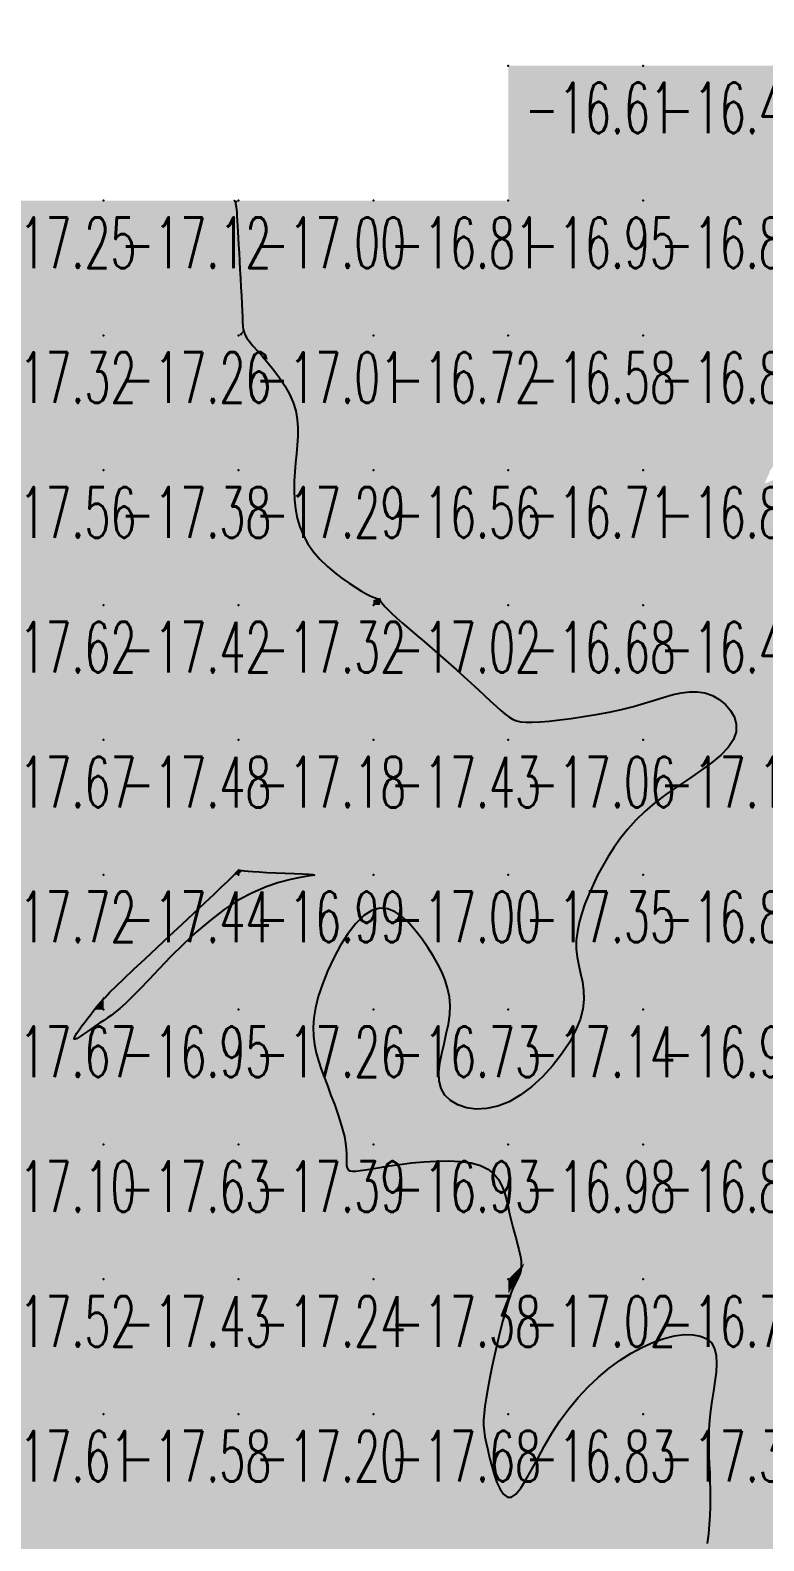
# Model space of a CAD drawing. Header units: millimetres. Extents: x 88261 to 90953, y 390274 to 392322.
# Drawn here: x 89304.8 to 89359.2, y 391977.8 to 392089.9 of the extents above; entities that cross this region are included whole.
import ezdxf
from ezdxf.enums import TextEntityAlignment as Align

# ---------------------------------------------------------------- set-up
doc = ezdxf.new("R2010")
doc.units = ezdxf.units.MM
doc.header["$LTSCALE"] = 25
for name, color, linetype in [('CN_03_00', 7, 'Continuous'), ('COTEAlt', 7, 'Continuous'), ('HYDRO', 7, 'Continuous'), ('TN_COLORIAGE', 7, 'Continuous')]:
    doc.layers.add(name, color=color, linetype=linetype)
doc.styles.add('ROMANC', font='romanc.shx')
doc.styles.add('Simplex 1.0', font='Simplex.shx', dxfattribs={"width": 0.99, "height": 2.5})
doc.styles.get("Standard").update_dxf_attribs({"font": 'times.ttf'})

# ---------------------------------------------------------------- blocks, each defined once
blk = doc.blocks.new('COTE')
at = {"color": 0}
blk.add_point((0, 0), dxfattribs=at)
at = {"layer": 'COTEAlt'}
blk.add_attdef('ALT', text='', height=3.75, dxfattribs=at).set_placement((1.25, -1.25), align=Align.TOP_LEFT)

msp = doc.modelspace()

# ---------------------------------------------------------------- linework, layer by layer
at = {"layer": 'CN_03_00', "elevation": -17, "flags": 128}
msp.add_lwpolyline([(89319.94, 392077.24), (89319.94, 392077.24), (89319.94, 392077.24), (89319.94, 392077.24), (89319.94, 392077.24), (89319.95, 392077.23), (89319.95, 392077.23), (89319.96, 392077.22), (89319.97, 392077.22), (89319.98, 392077.2), (89319.99, 392077.18), (89320.01, 392077.15), (89320.02, 392077.1), (89320.04, 392077.02), (89320.06, 392076.91), (89320.08, 392076.77), (89320.1, 392076.58), (89320.12, 392076.35), (89320.14, 392076.07), (89320.16, 392075.74), (89320.18, 392075.36), (89320.2, 392074.93), (89320.23, 392074.46), (89320.26, 392073.94), (89320.29, 392073.37), (89320.32, 392072.76), (89320.36, 392072.12), (89320.39, 392071.46), (89320.43, 392070.81), (89320.47, 392070.18), (89320.5, 392069.59), (89320.52, 392069.05), (89320.54, 392068.6), (89320.56, 392068.22), (89320.57, 392067.92), (89320.6, 392067.67), (89320.66, 392067.45), (89320.75, 392067.25), (89320.88, 392067.03), (89321.07, 392066.78), (89321.32, 392066.47), (89321.65, 392066.11), (89322.03, 392065.68), (89322.45, 392065.19), (89322.88, 392064.66), (89323.3, 392064.09), (89323.69, 392063.5), (89324.04, 392062.89), (89324.31, 392062.26), (89324.5, 392061.64), (89324.61, 392061.01), (89324.65, 392060.38), (89324.65, 392059.74), (89324.61, 392059.1), (89324.55, 392058.45), (89324.49, 392057.79), (89324.43, 392057.12), (89324.39, 392056.44), (89324.38, 392055.75), (89324.41, 392055.06), (89324.48, 392054.38), (89324.61, 392053.7), (89324.8, 392053.04), (89325.06, 392052.4), (89325.39, 392051.79), (89325.81, 392051.2), (89326.29, 392050.65), (89326.82, 392050.14), (89327.37, 392049.66), (89327.92, 392049.24), (89328.45, 392048.86), (89328.95, 392048.54), (89329.38, 392048.28), (89329.73, 392048.08), (89330.02, 392047.94), (89330.24, 392047.83), (89330.4, 392047.77), (89330.52, 392047.73), (89330.6, 392047.7), (89330.66, 392047.68), (89330.7, 392047.67), (89330.72, 392047.64), (89330.75, 392047.59), (89330.8, 392047.52), (89330.87, 392047.42), (89330.97, 392047.29), (89331.13, 392047.11), (89331.34, 392046.89), (89331.62, 392046.62), (89331.98, 392046.29), (89332.42, 392045.91), (89332.91, 392045.48), (89333.44, 392045.02), (89334.01, 392044.53), (89334.61, 392044.03), (89335.21, 392043.51), (89335.81, 392042.98), (89336.39, 392042.46), (89336.96, 392041.94), (89337.5, 392041.45), (89338.02, 392040.97), (89338.5, 392040.53), (89338.95, 392040.12), (89339.35, 392039.75), (89339.71, 392039.43), (89340.02, 392039.16), (89340.3, 392038.95), (89340.57, 392038.79), (89340.86, 392038.67), (89341.19, 392038.59), (89341.57, 392038.55), (89342.04, 392038.55), (89342.61, 392038.58), (89343.29, 392038.64), (89344.07, 392038.73), (89344.93, 392038.84), (89345.84, 392038.97), (89346.78, 392039.13), (89347.73, 392039.31), (89348.65, 392039.51), (89349.53, 392039.73), (89350.35, 392039.96), (89351.11, 392040.2), (89351.82, 392040.41), (89352.48, 392040.6), (89353.11, 392040.74), (89353.7, 392040.82), (89354.28, 392040.82), (89354.84, 392040.73), (89355.39, 392040.53), (89355.9, 392040.24), (89356.37, 392039.87), (89356.74, 392039.43), (89357.02, 392038.93), (89357.16, 392038.4), (89357.15, 392037.84), (89356.96, 392037.27), (89356.57, 392036.69), (89356.01, 392036.12), (89355.32, 392035.55), (89354.53, 392034.97), (89353.69, 392034.39), (89352.81, 392033.79), (89351.95, 392033.19), (89351.13, 392032.57), (89350.39, 392031.94), (89349.72, 392031.29), (89349.12, 392030.63), (89348.59, 392029.96), (89348.1, 392029.28), (89347.66, 392028.59), (89347.26, 392027.9), (89346.88, 392027.2), (89346.54, 392026.49), (89346.22, 392025.79), (89345.94, 392025.08), (89345.7, 392024.39), (89345.51, 392023.7), (89345.38, 392023.03), (89345.3, 392022.37), (89345.3, 392021.74), (89345.37, 392021.12), (89345.49, 392020.52), (89345.62, 392019.92), (89345.75, 392019.3), (89345.84, 392018.67), (89345.86, 392018), (89345.79, 392017.28), (89345.59, 392016.51), (89345.25, 392015.68), (89344.79, 392014.81), (89344.2, 392013.93), (89343.53, 392013.07), (89342.79, 392012.26), (89341.99, 392011.52), (89341.15, 392010.9), (89340.31, 392010.41), (89339.47, 392010.08), (89338.65, 392009.9), (89337.87, 392009.86), (89337.16, 392009.96), (89336.52, 392010.17), (89335.98, 392010.49), (89335.56, 392010.9), (89335.27, 392011.4), (89335.13, 392011.97), (89335.11, 392012.6), (89335.18, 392013.28), (89335.32, 392013.99), (89335.49, 392014.71), (89335.66, 392015.45), (89335.82, 392016.17), (89335.92, 392016.87), (89335.94, 392017.55), (89335.89, 392018.19), (89335.76, 392018.82), (89335.58, 392019.43), (89335.33, 392020.03), (89335.03, 392020.62), (89334.68, 392021.23), (89334.29, 392021.84), (89333.86, 392022.47), (89333.4, 392023.07), (89332.91, 392023.64), (89332.4, 392024.12), (89331.86, 392024.49), (89331.3, 392024.71), (89330.73, 392024.76), (89330.14, 392024.6), (89329.54, 392024.21), (89328.95, 392023.62), (89328.37, 392022.87), (89327.82, 392022.01), (89327.31, 392021.07), (89326.86, 392020.09), (89326.47, 392019.13), (89326.17, 392018.21), (89325.96, 392017.37), (89325.84, 392016.62), (89325.79, 392015.92), (89325.81, 392015.27), (89325.89, 392014.65), (89326.02, 392014.04), (89326.19, 392013.44), (89326.39, 392012.83), (89326.62, 392012.19), (89326.87, 392011.54), (89327.11, 392010.88), (89327.36, 392010.22), (89327.59, 392009.57), (89327.8, 392008.95), (89327.97, 392008.36), (89328.1, 392007.82), (89328.19, 392007.33), (89328.23, 392006.9), (89328.25, 392006.51), (89328.25, 392006.18), (89328.26, 392005.9), (89328.27, 392005.68), (89328.31, 392005.5), (89328.39, 392005.37), (89328.51, 392005.29), (89328.7, 392005.26), (89328.95, 392005.26), (89329.27, 392005.3), (89329.67, 392005.36), (89330.15, 392005.44), (89330.73, 392005.54), (89331.42, 392005.65), (89332.21, 392005.76), (89333.07, 392005.87), (89333.99, 392005.96), (89334.92, 392006.01), (89335.84, 392006.02), (89336.71, 392005.98), (89337.5, 392005.87), (89338.19, 392005.68), (89338.75, 392005.4), (89339.19, 392005.05), (89339.53, 392004.63), (89339.78, 392004.17), (89339.98, 392003.67), (89340.12, 392003.14), (89340.24, 392002.62), (89340.35, 392002.09), (89340.47, 392001.59), (89340.59, 392001.11), (89340.71, 392000.66), (89340.83, 392000.23), (89340.94, 391999.83), (89341.04, 391999.46), (89341.12, 391999.12), (89341.18, 391998.81), (89341.21, 391998.54), (89341.22, 391998.3), (89341.21, 391998.08), (89341.18, 391997.89), (89341.14, 391997.72), (89341.08, 391997.56), (89341.02, 391997.41), (89340.95, 391997.26), (89340.87, 391997.12), (89340.78, 391996.96), (89340.69, 391996.78), (89340.59, 391996.55), (89340.47, 391996.26), (89340.35, 391995.89), (89340.2, 391995.43), (89340.04, 391994.87), (89339.86, 391994.19), (89339.66, 391993.41), (89339.46, 391992.57), (89339.27, 391991.7), (89339.07, 391990.81), (89338.9, 391989.96), (89338.74, 391989.15), (89338.61, 391988.43), (89338.52, 391987.82), (89338.46, 391987.28), (89338.43, 391986.82), (89338.43, 391986.39), (89338.47, 391985.98), (89338.53, 391985.56), (89338.62, 391985.1), (89338.73, 391984.59), (89338.87, 391984.01), (89339.03, 391983.38), (89339.21, 391982.76), (89339.42, 391982.18), (89339.66, 391981.68), (89339.91, 391981.3), (89340.19, 391981.09), (89340.5, 391981.09), (89340.82, 391981.31), (89341.18, 391981.75), (89341.56, 391982.36), (89341.98, 391983.11), (89342.44, 391983.96), (89342.94, 391984.88), (89343.49, 391985.82), (89344.09, 391986.75), (89344.74, 391987.64), (89345.44, 391988.48), (89346.18, 391989.27), (89346.95, 391989.99), (89347.74, 391990.65), (89348.55, 391991.25), (89349.38, 391991.77), (89350.2, 391992.21), (89351.02, 391992.57), (89351.82, 391992.85), (89352.59, 391993.04), (89353.3, 391993.14), (89353.95, 391993.13), (89354.51, 391993.03), (89354.97, 391992.83), (89355.33, 391992.52), (89355.55, 391992.1), (89355.67, 391991.59), (89355.7, 391991), (89355.66, 391990.35), (89355.58, 391989.66), (89355.47, 391988.94), (89355.35, 391988.21), (89355.25, 391987.49), (89355.17, 391986.79), (89355.13, 391986.11), (89355.12, 391985.44), (89355.12, 391984.79), (89355.13, 391984.15), (89355.16, 391983.52), (89355.19, 391982.89), (89355.21, 391982.27), (89355.23, 391981.64), (89355.23, 391981.01), (89355.23, 391980.37), (89355.21, 391979.72), (89355.16, 391979.05), (89355.1, 391978.36), (89355.01, 391977.64)], dxfattribs=at)
msp.add_lwpolyline([(89312.35, 392018.16), (89311.87, 392017.69), (89311.46, 392017.33), (89311.11, 392017.04), (89310.81, 392016.81), (89310.53, 392016.62), (89310.26, 392016.44), (89309.98, 392016.26), (89309.68, 392016.05), (89309.37, 392015.83), (89309.06, 392015.61), (89308.77, 392015.41), (89308.51, 392015.24), (89308.29, 392015.11), (89308.14, 392015.04), (89308.06, 392015.04), (89308.06, 392015.12), (89308.13, 392015.28), (89308.26, 392015.49), (89308.44, 392015.75), (89308.64, 392016.03), (89308.86, 392016.32), (89309.09, 392016.61), (89309.29, 392016.88), (89309.48, 392017.12), (89309.66, 392017.35), (89309.85, 392017.59), (89310.08, 392017.85), (89310.36, 392018.15), (89310.72, 392018.53), (89311.19, 392018.99), (89311.77, 392019.55), (89312.49, 392020.24), (89313.32, 392021.01), (89314.21, 392021.85), (89315.14, 392022.71), (89316.07, 392023.58), (89316.95, 392024.4), (89317.76, 392025.16), (89318.45, 392025.81), (89319, 392026.34), (89319.43, 392026.75), (89319.73, 392027.05), (89319.95, 392027.27), (89320.09, 392027.42), (89320.17, 392027.51), (89320.22, 392027.55), (89320.25, 392027.58), (89320.28, 392027.58), (89320.32, 392027.58), (89320.39, 392027.57), (89320.52, 392027.55), (89320.7, 392027.53), (89320.96, 392027.5), (89321.32, 392027.48), (89321.78, 392027.45), (89322.36, 392027.42), (89323.02, 392027.39), (89323.7, 392027.37), (89324.37, 392027.34), (89324.97, 392027.31), (89325.45, 392027.28), (89325.77, 392027.25), (89325.88, 392027.22), (89325.75, 392027.18), (89325.38, 392027.13), (89324.82, 392027.03), (89324.1, 392026.88), (89323.25, 392026.66), (89322.3, 392026.34), (89321.28, 392025.91), (89320.23, 392025.36), (89319.18, 392024.67), (89318.14, 392023.86), (89317.12, 392022.99), (89316.15, 392022.07), (89315.22, 392021.15), (89314.37, 392020.27), (89313.6, 392019.45), (89312.92, 392018.74), (89312.35, 392018.16)], close=True, dxfattribs=at)
at = {"layer": 'TN_COLORIAGE', "color": 183}
for points in [[(89340.25, 392087.24, -16.43), (89340.25, 392077.24, -16.43), (89350.25, 392087.24, -16.43)], [(89350.25, 392077.24, -16.95), (89350.25, 392087.24, -16.95), (89340.25, 392077.24, -16.95)], [(89350.25, 392087.24, -16.28), (89350.25, 392077.24, -16.28), (89360.25, 392087.24, -16.28)], [(89360.25, 392077.24, -16.82), (89360.25, 392087.24, -16.82), (89350.25, 392077.24, -16.82)], [(89319.94, 392077.24, -17), (89320.1, 392077.09, -17), (89320.25, 392077.24, -17)], [(89320.25, 392073.88, -17), (89320.1, 392077.09, -17), (89320.25, 392077.24, -17)], [(89320.25, 392073.88, -16.81), (89320.62, 392067.61, -16.81), (89320.25, 392077.24, -16.81), (89330.25, 392077.24, -16.81)], [(89320.62, 392067.61, -16.72), (89320.51, 392067.24, -16.72), (89330.25, 392077.24, -16.72), (89330.25, 392067.24, -16.72)], [(89340.25, 392067.24, -16.72), (89340.25, 392077.24, -16.72), (89330.25, 392067.24, -16.72)], [(89330.25, 392077.24, -16.95), (89330.25, 392067.24, -16.95), (89340.25, 392077.24, -16.95)], [(89340.25, 392077.24, -16.82), (89340.25, 392067.24, -16.82), (89350.25, 392077.24, -16.82)], [(89340.25, 392067.24, -16.82), (89350.25, 392067.24, -16.82), (89350.25, 392077.24, -16.82)], [(89350.25, 392077.24, -16.69), (89350.25, 392067.24, -16.69), (89360.25, 392077.24, -16.69)], [(89350.25, 392067.24, -16.69), (89360.25, 392067.24, -16.69), (89360.25, 392077.24, -16.69)], [(89320.51, 392067.24, -16.72), (89325.29, 392062.28, -16.72), (89330.25, 392067.24, -16.72)], [(89325.29, 392062.28, -16.56), (89324.2, 392057.24, -16.56), (89330.25, 392067.24, -16.56), (89330.25, 392057.24, -16.56)], [(89330.25, 392067.24, -16.58), (89330.25, 392057.24, -16.58), (89340.25, 392067.24, -16.58)], [(89330.25, 392057.24, -16.58), (89340.25, 392057.24, -16.58), (89340.25, 392067.24, -16.58)], [(89340.25, 392067.24, -16.86), (89340.25, 392057.24, -16.86), (89350.25, 392067.24, -16.86)], [(89340.25, 392057.24, -16.86), (89350.25, 392057.24, -16.86), (89350.25, 392067.24, -16.86)], [(89350.25, 392067.24, -16.58), (89350.25, 392057.24, -16.58), (89360.25, 392067.24, -16.58)], [(89350.25, 392057.24, -16), (89359.69, 392057.24, -16), (89360.25, 392067.24, -16), (89360.25, 392058.05, -16)], [(89324.2, 392057.24, -16.56), (89324.48, 392051.47, -16.56), (89330.25, 392057.24, -16.56)], [(89330.25, 392047.61, -16.56), (89324.48, 392051.47, -16.56), (89330.25, 392057.24, -16.56)], [(89330.8, 392047.79, -16.56), (89330.25, 392047.61, -16.56), (89340.25, 392057.24, -16.56), (89330.25, 392057.24, -16.56)], [(89330.8, 392047.79, -16.68), (89330.74, 392047.24, -16.68), (89340.25, 392057.24, -16.68), (89340.25, 392047.24, -16.68)], [(89340.25, 392047.24, -16.87), (89350.25, 392047.24, -16.87), (89350.25, 392057.24, -16.87)], [(89340.25, 392057.24, -16.87), (89340.25, 392047.24, -16.87), (89350.25, 392057.24, -16.87)], [(89350.25, 392057.24, -16), (89359.69, 392057.24, -16), (89350.25, 392047.24, -16), (89359.26, 392056.25, -16)], [(89360.25, 392047.24, -16), (89360.25, 392056.65, -16), (89350.25, 392047.24, -16), (89359.26, 392056.25, -16)], [(89330.74, 392047.24, -16.68), (89335.96, 392042.95, -16.68), (89340.25, 392047.24, -16.68)], [(89340.25, 392038.84, -16.68), (89335.96, 392042.95, -16.68), (89340.25, 392047.24, -16.68)], [(89340.25, 392038.84, -16.47), (89341.28, 392038.28, -16.47), (89340.25, 392047.24, -16.47), (89350.25, 392047.24, -16.47)], [(89341.28, 392038.28, -16.47), (89350.25, 392039.55, -16.47), (89350.25, 392047.24, -16.47)], [(89354.91, 392041.9, -16.47), (89350.25, 392039.55, -16.47), (89360.25, 392047.24, -16.47), (89350.25, 392047.24, -16.47)], [(89359.15, 392037.24, -16.82), (89354.91, 392041.9, -16.82), (89360.25, 392037.24, -16.82), (89360.25, 392047.24, -16.82)], [(89359.15, 392037.24, -16.8), (89350.25, 392032.74, -16.8), (89360.25, 392037.24, -16.8), (89350.25, 392027.24, -16.8)], [(89350.25, 392027.24, -16.98), (89360.25, 392027.24, -16.98), (89360.25, 392037.24, -16.98)], [(89350.25, 392032.74, -16.8), (89346.64, 392027.24, -16.8), (89350.25, 392027.24, -16.8)], [(89320.25, 392027.69, -16.99), (89320.05, 392027.24, -16.99), (89320.25, 392027.24, -16.99)], [(89320.25, 392027.69, -16.99), (89320.45, 392027.44, -16.99), (89320.25, 392027.24, -16.99)], [(89328.65, 392027.24, -16.99), (89320.45, 392027.44, -16.99), (89320.25, 392027.24, -16.99)], [(89320.05, 392027.24, -16.95), (89310.25, 392018.21, -16.95), (89320.25, 392027.24, -16.95), (89310.25, 392017.24, -16.95)], [(89320.25, 392026.92, -16.95), (89311.76, 392017.24, -16.95), (89320.25, 392027.24, -16.95), (89310.25, 392017.24, -16.95)], [(89328.65, 392027.24, -16.99), (89320.25, 392026.92, -16.99), (89320.25, 392027.24, -16.99)], [(89330.25, 392027.18, -16.73), (89325.16, 392017.24, -16.73), (89330.25, 392017.24, -16.73)], [(89330.25, 392027.18, -16.73), (89334.67, 392021.66, -16.73), (89330.25, 392017.24, -16.73)], [(89347.2, 392017.24, -16.8), (89344.49, 392021.48, -16.8), (89350.25, 392017.24, -16.8), (89350.25, 392027.24, -16.8)], [(89344.49, 392021.48, -16.8), (89346.64, 392027.24, -16.8), (89350.25, 392027.24, -16.8)], [(89350.25, 392017.24, -16.76), (89360.25, 392017.24, -16.76), (89360.25, 392027.24, -16.76)], [(89350.25, 392027.24, -16.76), (89350.25, 392017.24, -16.76), (89360.25, 392027.24, -16.76)], [(89336.8, 392017.24, -16.73), (89334.67, 392021.66, -16.73), (89330.25, 392017.24, -16.73)], [(89307.12, 392014.11, -16.95), (89310.25, 392016.55, -16.95), (89310.25, 392017.24, -16.95)], [(89307.12, 392014.11, -16.95), (89309.6, 392017.24, -16.95), (89310.25, 392017.24, -16.95)], [(89310.25, 392018.21, -16.95), (89309.6, 392017.24, -16.95), (89310.25, 392017.24, -16.95)], [(89311.76, 392017.24, -16.95), (89310.25, 392016.55, -16.95), (89310.25, 392017.24, -16.95)], [(89325.16, 392017.24, -16.73), (89326.13, 392013.12, -16.73), (89330.25, 392017.24, -16.73)], [(89328.66, 392007.24, -16.73), (89326.13, 392013.12, -16.73), (89330.25, 392007.24, -16.73), (89330.25, 392017.24, -16.73)], [(89333.64, 392010.63, -16.73), (89336.8, 392017.24, -16.73), (89330.25, 392007.24, -16.73), (89330.25, 392017.24, -16.73)], [(89340.25, 392008.64, -16.94), (89347.2, 392017.24, -16.94), (89340.25, 392007.24, -16.94), (89350.25, 392017.24, -16.94)], [(89340.25, 392007.24, -16.94), (89350.25, 392007.24, -16.94), (89350.25, 392017.24, -16.94)], [(89350.25, 392007.24, -16.9), (89360.25, 392007.24, -16.9), (89360.25, 392017.24, -16.9)], [(89350.25, 392017.24, -16.9), (89350.25, 392007.24, -16.9), (89360.25, 392017.24, -16.9)], [(89340.25, 392008.64, -16.93), (89333.64, 392010.63, -16.93), (89340.25, 392007.24, -16.93), (89330.25, 392007.24, -16.93)], [(89327.86, 392004.85, -16.93), (89328.66, 392007.24, -16.93), (89330.25, 392007.24, -16.93)], [(89327.86, 392004.85, -16.93), (89330.25, 392005.6, -16.93), (89330.25, 392007.24, -16.93)], [(89339.66, 392006.65, -16.93), (89330.25, 392005.6, -16.93), (89340.25, 392007.24, -16.93), (89330.25, 392007.24, -16.93)], [(89340.25, 392001.87, -16.98), (89339.66, 392006.65, -16.98), (89340.25, 392007.24, -16.98)], [(89340.25, 392001.87, -16.85), (89341.45, 391998.44, -16.85), (89340.25, 392007.24, -16.85), (89350.25, 392007.24, -16.85)], [(89341.45, 391998.44, -16.75), (89340.99, 391997.24, -16.75), (89350.25, 392007.24, -16.75), (89350.25, 391997.24, -16.75)], [(89350.25, 391997.24, -16.88), (89360.25, 391997.24, -16.88), (89360.25, 392007.24, -16.88)], [(89350.25, 392007.24, -16.88), (89350.25, 391997.24, -16.88), (89360.25, 392007.24, -16.88)], [(89340.25, 391996.18, -16.75), (89340.99, 391997.24, -16.75), (89340.25, 391987.24, -16.75), (89350.25, 391997.24, -16.75)], [(89343.51, 391987.24, -16.75), (89350.25, 391993.08, -16.75), (89340.25, 391987.24, -16.75), (89350.25, 391997.24, -16.75)], [(89356.71, 391993.7, -16.75), (89350.25, 391993.08, -16.75), (89360.25, 391997.24, -16.75), (89350.25, 391997.24, -16.75)], [(89356.71, 391993.7, -16.59), (89354.87, 391987.24, -16.59), (89360.25, 391997.24, -16.59), (89360.25, 391987.24, -16.59)], [(89340.25, 391996.18, -16.83), (89338.24, 391987.24, -16.83), (89340.25, 391987.24, -16.83)], [(89338.24, 391987.24, -16.83), (89338.47, 391985.46, -16.83), (89340.25, 391987.24, -16.83)], [(89340.25, 391978.45, -16.83), (89338.47, 391985.46, -16.83), (89340.25, 391987.24, -16.83)], [(89340.25, 391978.45, -16.83), (89343.51, 391987.24, -16.83), (89340.25, 391987.24, -16.83)], [(89354.87, 391987.24, -16.59), (89355.29, 391982.28, -16.59), (89360.25, 391987.24, -16.59)], [(89355.29, 391982.28, -16.58), (89355.22, 391977.24, -16.58), (89360.25, 391987.24, -16.58), (89360.25, 391977.24, -16.58)]]:
    msp.add_solid(points, dxfattribs=at)
at = {"layer": 'TN_COLORIAGE', "color": 193}
for points in [[(89300.25, 392077.24, -17.12), (89300.25, 392067.24, -17.12), (89310.25, 392077.24, -17.12)], [(89310.25, 392067.24, -17.32), (89310.25, 392077.24, -17.32), (89300.25, 392067.24, -17.32)], [(89310.25, 392067.24, -17), (89320.1, 392077.09, -17), (89310.25, 392077.24, -17), (89319.94, 392077.24, -17)], [(89310.25, 392067.24, -17), (89320.1, 392077.09, -17), (89320.25, 392067.24, -17), (89320.25, 392073.88, -17)], [(89320.62, 392067.61, -17.01), (89320.25, 392073.88, -17.01), (89320.25, 392067.24, -17.01)], [(89320.51, 392067.24, -17.01), (89320.62, 392067.61, -17.01), (89320.25, 392067.24, -17.01)], [(89300.25, 392057.24, -17.26), (89310.25, 392057.24, -17.26), (89310.25, 392067.24, -17.26)], [(89300.25, 392067.24, -17.26), (89300.25, 392057.24, -17.26), (89310.25, 392067.24, -17.26)], [(89310.25, 392067.24, -17.01), (89310.25, 392057.24, -17.01), (89320.25, 392067.24, -17.01)], [(89310.25, 392057.24, -17.01), (89320.25, 392057.24, -17.01), (89320.25, 392067.24, -17.01)], [(89320.25, 392057.24, -17), (89325.29, 392062.28, -17), (89320.25, 392067.24, -17), (89320.51, 392067.24, -17)], [(89324.2, 392057.24, -17.29), (89325.29, 392062.28, -17.29), (89320.25, 392057.24, -17.29)], [(89300.25, 392047.24, -17.38), (89310.25, 392047.24, -17.38), (89310.25, 392057.24, -17.38)], [(89300.25, 392057.24, -17.38), (89300.25, 392047.24, -17.38), (89310.25, 392057.24, -17.38)], [(89310.25, 392047.24, -17.29), (89320.25, 392047.24, -17.29), (89320.25, 392057.24, -17.29)], [(89310.25, 392057.24, -17.29), (89310.25, 392047.24, -17.29), (89320.25, 392057.24, -17.29)], [(89320.25, 392047.24, -17), (89324.48, 392051.47, -17), (89320.25, 392057.24, -17), (89324.2, 392057.24, -17)], [(89320.25, 392047.24, -17), (89324.48, 392051.47, -17), (89330.25, 392047.24, -17), (89330.25, 392047.61, -17)], [(89330.74, 392047.24, -17.02), (89330.8, 392047.79, -17.02), (89330.25, 392047.24, -17.02)], [(89330.25, 392047.61, -17.02), (89330.8, 392047.79, -17.02), (89330.25, 392047.24, -17.02)], [(89300.25, 392037.24, -17.42), (89310.25, 392037.24, -17.42), (89310.25, 392047.24, -17.42)], [(89300.25, 392047.24, -17.42), (89300.25, 392037.24, -17.42), (89310.25, 392047.24, -17.42)], [(89310.25, 392037.24, -17.32), (89320.25, 392037.24, -17.32), (89320.25, 392047.24, -17.32)], [(89310.25, 392047.24, -17.32), (89310.25, 392037.24, -17.32), (89320.25, 392047.24, -17.32)], [(89320.25, 392037.24, -17.02), (89330.25, 392037.24, -17.02), (89330.25, 392047.24, -17.02)], [(89320.25, 392047.24, -17.02), (89320.25, 392037.24, -17.02), (89330.25, 392047.24, -17.02)], [(89330.25, 392037.24, -17), (89335.96, 392042.95, -17), (89330.25, 392047.24, -17), (89330.74, 392047.24, -17)], [(89330.25, 392037.24, -17), (89335.96, 392042.95, -17), (89340.25, 392037.24, -17), (89340.25, 392038.84, -17)], [(89354.91, 392041.9, -17.16), (89359.15, 392037.24, -17.16), (89350.25, 392037.24, -17.16)], [(89350.25, 392039.55, -17.16), (89354.91, 392041.9, -17.16), (89350.25, 392037.24, -17.16)], [(89350.25, 392037.24, -17), (89350.25, 392039.55, -17), (89340.25, 392037.24, -17), (89341.28, 392038.28, -17)], [(89341.28, 392038.28, -17.06), (89340.25, 392038.84, -17.06), (89340.25, 392037.24, -17.06)], [(89300.25, 392027.24, -17.48), (89310.25, 392027.24, -17.48), (89310.25, 392037.24, -17.48)], [(89300.25, 392037.24, -17.48), (89300.25, 392027.24, -17.48), (89310.25, 392037.24, -17.48)], [(89310.25, 392037.24, -17.18), (89310.25, 392027.24, -17.18), (89320.25, 392037.24, -17.18)], [(89310.25, 392027.24, -17), (89320.05, 392027.24, -17), (89320.25, 392037.24, -17), (89320.25, 392027.69, -17)], [(89330.25, 392037.24, -17), (89320.45, 392027.44, -17), (89320.25, 392037.24, -17), (89320.25, 392027.69, -17)], [(89330.25, 392037.24, -17), (89320.45, 392027.44, -17), (89330.25, 392027.24, -17), (89328.65, 392027.24, -17)], [(89330.25, 392027.24, -17.06), (89340.25, 392027.24, -17.06), (89340.25, 392037.24, -17.06)], [(89330.25, 392037.24, -17.06), (89330.25, 392027.24, -17.06), (89340.25, 392037.24, -17.06)], [(89340.25, 392027.24, -17), (89346.64, 392027.24, -17), (89350.25, 392037.24, -17), (89350.25, 392032.74, -17)], [(89340.25, 392037.24, -17.16), (89340.25, 392027.24, -17.16), (89350.25, 392037.24, -17.16)], [(89350.25, 392032.74, -17.16), (89359.15, 392037.24, -17.16), (89350.25, 392037.24, -17.16)], [(89300.25, 392027.24, -17.44), (89300.25, 392017.24, -17.44), (89310.25, 392027.24, -17.44)], [(89300.25, 392017.24, -17), (89309.6, 392017.24, -17), (89310.25, 392027.24, -17), (89310.25, 392018.21, -17)], [(89310.25, 392018.21, -17.44), (89320.05, 392027.24, -17.44), (89310.25, 392027.24, -17.44)], [(89311.76, 392017.24, -17.26), (89320.25, 392026.92, -17.26), (89320.25, 392017.24, -17.26)], [(89320.25, 392017.24, -17), (89320.25, 392026.92, -17), (89330.25, 392027.24, -17), (89328.65, 392027.24, -17)], [(89320.25, 392017.24, -17), (89325.16, 392017.24, -17), (89330.25, 392027.24, -17), (89330.25, 392027.18, -17)], [(89340.25, 392027.24, -17), (89334.67, 392021.66, -17), (89330.25, 392027.24, -17), (89330.25, 392027.18, -17)], [(89340.25, 392027.24, -17), (89334.67, 392021.66, -17), (89340.25, 392017.24, -17), (89336.8, 392017.24, -17)], [(89340.25, 392027.24, -17), (89346.64, 392027.24, -17), (89340.25, 392017.24, -17), (89344.49, 392021.48, -17)], [(89344.49, 392021.48, -17.14), (89347.2, 392017.24, -17.14), (89340.25, 392017.24, -17.14)], [(89300.25, 392017.24, -17), (89309.6, 392017.24, -17), (89300.25, 392007.24, -17), (89307.12, 392014.11, -17)], [(89310.25, 392007.24, -17.26), (89320.25, 392007.24, -17.26), (89320.25, 392017.24, -17.26)], [(89310.25, 392007.24, -17), (89310.25, 392016.55, -17), (89320.25, 392017.24, -17), (89311.76, 392017.24, -17)], [(89320.25, 392007.24, -17), (89326.13, 392013.12, -17), (89320.25, 392017.24, -17), (89325.16, 392017.24, -17)], [(89333.64, 392010.63, -17.14), (89340.25, 392008.64, -17.14), (89340.25, 392017.24, -17.14)], [(89336.8, 392017.24, -17.14), (89333.64, 392010.63, -17.14), (89340.25, 392017.24, -17.14)], [(89347.2, 392017.24, -17.14), (89340.25, 392008.64, -17.14), (89340.25, 392017.24, -17.14)], [(89310.25, 392007.24, -17), (89310.25, 392016.55, -17), (89300.25, 392007.24, -17), (89307.12, 392014.11, -17)], [(89326.13, 392013.12, -17.39), (89328.66, 392007.24, -17.39), (89320.25, 392007.24, -17.39)], [(89300.25, 391997.24, -17.63), (89310.25, 391997.24, -17.63), (89310.25, 392007.24, -17.63)], [(89300.25, 392007.24, -17.63), (89300.25, 391997.24, -17.63), (89310.25, 392007.24, -17.63)], [(89310.25, 391997.24, -17.39), (89320.25, 391997.24, -17.39), (89320.25, 392007.24, -17.39)], [(89310.25, 392007.24, -17.39), (89310.25, 391997.24, -17.39), (89320.25, 392007.24, -17.39)], [(89320.25, 392007.24, -17), (89328.66, 392007.24, -17), (89320.25, 391997.24, -17), (89327.86, 392004.85, -17)], [(89330.25, 392005.6, -17.38), (89339.66, 392006.65, -17.38), (89330.25, 391997.24, -17.38)], [(89330.25, 391997.24, -17), (89339.66, 392006.65, -17), (89340.25, 391997.24, -17), (89340.25, 392001.87, -17)], [(89330.25, 391997.24, -17), (89330.25, 392005.6, -17), (89320.25, 391997.24, -17), (89327.86, 392004.85, -17)], [(89341.45, 391998.44, -17.02), (89340.25, 392001.87, -17.02), (89340.25, 391997.24, -17.02)], [(89340.99, 391997.24, -17.02), (89341.45, 391998.44, -17.02), (89340.25, 391997.24, -17.02)], [(89300.25, 391987.24, -17.43), (89310.25, 391987.24, -17.43), (89310.25, 391997.24, -17.43)], [(89300.25, 391997.24, -17.43), (89300.25, 391987.24, -17.43), (89310.25, 391997.24, -17.43)], [(89310.25, 391997.24, -17.24), (89310.25, 391987.24, -17.24), (89320.25, 391997.24, -17.24)], [(89310.25, 391987.24, -17.24), (89320.25, 391987.24, -17.24), (89320.25, 391997.24, -17.24)], [(89320.25, 391997.24, -17.38), (89320.25, 391987.24, -17.38), (89330.25, 391997.24, -17.38)], [(89320.25, 391987.24, -17.38), (89330.25, 391987.24, -17.38), (89330.25, 391997.24, -17.38)], [(89330.25, 391997.24, -17.02), (89330.25, 391987.24, -17.02), (89340.25, 391997.24, -17.02)], [(89330.25, 391987.24, -17), (89338.24, 391987.24, -17), (89340.25, 391997.24, -17), (89340.25, 391996.18, -17)], [(89340.99, 391997.24, -17.02), (89340.25, 391996.18, -17.02), (89340.25, 391997.24, -17.02)], [(89354.87, 391987.24, -17.35), (89356.71, 391993.7, -17.35), (89350.25, 391987.24, -17.35)], [(89350.25, 391993.08, -17.35), (89356.71, 391993.7, -17.35), (89350.25, 391987.24, -17.35)], [(89350.25, 391993.08, -17.35), (89343.51, 391987.24, -17.35), (89350.25, 391987.24, -17.35)], [(89300.25, 391977.24, -17.58), (89310.25, 391977.24, -17.58), (89310.25, 391987.24, -17.58)], [(89300.25, 391987.24, -17.58), (89300.25, 391977.24, -17.58), (89310.25, 391987.24, -17.58)], [(89310.25, 391987.24, -17.2), (89310.25, 391977.24, -17.2), (89320.25, 391987.24, -17.2)], [(89310.25, 391977.24, -17.2), (89320.25, 391977.24, -17.2), (89320.25, 391987.24, -17.2)], [(89320.25, 391977.24, -17.68), (89330.25, 391977.24, -17.68), (89330.25, 391987.24, -17.68)], [(89320.25, 391987.24, -17.68), (89320.25, 391977.24, -17.68), (89330.25, 391987.24, -17.68)], [(89330.25, 391977.24, -17), (89338.47, 391985.46, -17), (89330.25, 391987.24, -17), (89338.24, 391987.24, -17)], [(89340.25, 391977.24, -17.35), (89350.25, 391977.24, -17.35), (89350.25, 391987.24, -17.35)], [(89350.25, 391987.24, -17), (89343.51, 391987.24, -17), (89340.25, 391977.24, -17), (89340.25, 391978.45, -17)], [(89350.25, 391977.24, -17), (89355.29, 391982.28, -17), (89350.25, 391987.24, -17), (89354.87, 391987.24, -17)], [(89330.25, 391977.24, -17), (89338.47, 391985.46, -17), (89340.25, 391977.24, -17), (89340.25, 391978.45, -17)], [(89355.22, 391977.24, -17.42), (89355.29, 391982.28, -17.42), (89350.25, 391977.24, -17.42)]]:
    msp.add_solid(points, dxfattribs=at)

# ---------------------------------------------------------------- block references
at = {"layer": 'COTEAlt'}
ref = msp.add_blockref('COTE', (89340.25, 392087.24), dxfattribs=at)
ref.add_attrib('ALT', '-16.61', dxfattribs={"height": 3.75, "style": 'Simplex 1.0', "width": 0.6}).set_placement((89341.5, 392085.99), align=Align.TOP_LEFT)
ref = msp.add_blockref('COTE', (89350.25, 392087.24), dxfattribs=at)
ref.add_attrib('ALT', '-16.43', dxfattribs={"height": 3.75, "style": 'Simplex 1.0', "width": 0.6}).set_placement((89351.5, 392085.99), align=Align.TOP_LEFT)
ref = msp.add_blockref('COTE', (89300.25, 392077.24), dxfattribs=at)
ref.add_attrib('ALT', '-17.25', dxfattribs={"height": 3.75, "style": 'Simplex 1.0', "width": 0.6}).set_placement((89301.5, 392075.99), align=Align.TOP_LEFT)
ref = msp.add_blockref('COTE', (89310.25, 392077.24), dxfattribs=at)
ref.add_attrib('ALT', '-17.12', dxfattribs={"height": 3.75, "style": 'Simplex 1.0', "width": 0.6}).set_placement((89311.5, 392075.99), align=Align.TOP_LEFT)
ref = msp.add_blockref('COTE', (89320.25, 392077.24), dxfattribs=at)
ref.add_attrib('ALT', '-17.00', dxfattribs={"height": 3.75, "style": 'Simplex 1.0', "width": 0.6}).set_placement((89321.5, 392075.99), align=Align.TOP_LEFT)
ref = msp.add_blockref('COTE', (89330.25, 392077.24), dxfattribs=at)
ref.add_attrib('ALT', '-16.81', dxfattribs={"height": 3.75, "style": 'Simplex 1.0', "width": 0.6}).set_placement((89331.5, 392075.99), align=Align.TOP_LEFT)
ref = msp.add_blockref('COTE', (89340.25, 392077.24), dxfattribs=at)
ref.add_attrib('ALT', '-16.95', dxfattribs={"height": 3.75, "style": 'Simplex 1.0', "width": 0.6}).set_placement((89341.5, 392075.99), align=Align.TOP_LEFT)
ref = msp.add_blockref('COTE', (89350.25, 392077.24), dxfattribs=at)
ref.add_attrib('ALT', '-16.82', dxfattribs={"height": 3.75, "style": 'Simplex 1.0', "width": 0.6}).set_placement((89351.5, 392075.99), align=Align.TOP_LEFT)
ref = msp.add_blockref('COTE', (89300.25, 392067.24), dxfattribs=at)
ref.add_attrib('ALT', '-17.32', dxfattribs={"height": 3.75, "style": 'Simplex 1.0', "width": 0.6}).set_placement((89301.5, 392065.99), align=Align.TOP_LEFT)
ref = msp.add_blockref('COTE', (89310.25, 392067.24), dxfattribs=at)
ref.add_attrib('ALT', '-17.26', dxfattribs={"height": 3.75, "style": 'Simplex 1.0', "width": 0.6}).set_placement((89311.5, 392065.99), align=Align.TOP_LEFT)
ref = msp.add_blockref('COTE', (89320.25, 392067.24), dxfattribs=at)
ref.add_attrib('ALT', '-17.01', dxfattribs={"height": 3.75, "style": 'Simplex 1.0', "width": 0.6}).set_placement((89321.5, 392065.99), align=Align.TOP_LEFT)
ref = msp.add_blockref('COTE', (89330.25, 392067.24), dxfattribs=at)
ref.add_attrib('ALT', '-16.72', dxfattribs={"height": 3.75, "style": 'Simplex 1.0', "width": 0.6}).set_placement((89331.5, 392065.99), align=Align.TOP_LEFT)
ref = msp.add_blockref('COTE', (89340.25, 392067.24), dxfattribs=at)
ref.add_attrib('ALT', '-16.58', dxfattribs={"height": 3.75, "style": 'Simplex 1.0', "width": 0.6}).set_placement((89341.5, 392065.99), align=Align.TOP_LEFT)
ref = msp.add_blockref('COTE', (89350.25, 392067.24), dxfattribs=at)
ref.add_attrib('ALT', '-16.86', dxfattribs={"height": 3.75, "style": 'Simplex 1.0', "width": 0.6}).set_placement((89351.5, 392065.99), align=Align.TOP_LEFT)
ref = msp.add_blockref('COTE', (89300.25, 392057.24), dxfattribs=at)
ref.add_attrib('ALT', '-17.56', dxfattribs={"height": 3.75, "style": 'Simplex 1.0', "width": 0.6}).set_placement((89301.5, 392055.99), align=Align.TOP_LEFT)
ref = msp.add_blockref('COTE', (89310.25, 392057.24), dxfattribs=at)
ref.add_attrib('ALT', '-17.38', dxfattribs={"height": 3.75, "style": 'Simplex 1.0', "width": 0.6}).set_placement((89311.5, 392055.99), align=Align.TOP_LEFT)
ref = msp.add_blockref('COTE', (89320.25, 392057.24), dxfattribs=at)
ref.add_attrib('ALT', '-17.29', dxfattribs={"height": 3.75, "style": 'Simplex 1.0', "width": 0.6}).set_placement((89321.5, 392055.99), align=Align.TOP_LEFT)
ref = msp.add_blockref('COTE', (89330.25, 392057.24), dxfattribs=at)
ref.add_attrib('ALT', '-16.56', dxfattribs={"height": 3.75, "style": 'Simplex 1.0', "width": 0.6}).set_placement((89331.5, 392055.99), align=Align.TOP_LEFT)
ref = msp.add_blockref('COTE', (89340.25, 392057.24), dxfattribs=at)
ref.add_attrib('ALT', '-16.71', dxfattribs={"height": 3.75, "style": 'Simplex 1.0', "width": 0.6}).set_placement((89341.5, 392055.99), align=Align.TOP_LEFT)
ref = msp.add_blockref('COTE', (89350.25, 392057.24), dxfattribs=at)
ref.add_attrib('ALT', '-16.87', dxfattribs={"height": 3.75, "style": 'Simplex 1.0', "width": 0.6}).set_placement((89351.5, 392055.99), align=Align.TOP_LEFT)
ref = msp.add_blockref('COTE', (89300.25, 392047.24), dxfattribs=at)
ref.add_attrib('ALT', '-17.62', dxfattribs={"height": 3.75, "style": 'Simplex 1.0', "width": 0.6}).set_placement((89301.5, 392045.99), align=Align.TOP_LEFT)
ref = msp.add_blockref('COTE', (89310.25, 392047.24), dxfattribs=at)
ref.add_attrib('ALT', '-17.42', dxfattribs={"height": 3.75, "style": 'Simplex 1.0', "width": 0.6}).set_placement((89311.5, 392045.99), align=Align.TOP_LEFT)
ref = msp.add_blockref('COTE', (89320.25, 392047.24), dxfattribs=at)
ref.add_attrib('ALT', '-17.32', dxfattribs={"height": 3.75, "style": 'Simplex 1.0', "width": 0.6}).set_placement((89321.5, 392045.99), align=Align.TOP_LEFT)
ref = msp.add_blockref('COTE', (89330.25, 392047.24), dxfattribs=at)
ref.add_attrib('ALT', '-17.02', dxfattribs={"height": 3.75, "style": 'Simplex 1.0', "width": 0.6}).set_placement((89331.5, 392045.99), align=Align.TOP_LEFT)
ref = msp.add_blockref('COTE', (89340.25, 392047.24), dxfattribs=at)
ref.add_attrib('ALT', '-16.68', dxfattribs={"height": 3.75, "style": 'Simplex 1.0', "width": 0.6}).set_placement((89341.5, 392045.99), align=Align.TOP_LEFT)
ref = msp.add_blockref('COTE', (89350.25, 392047.24), dxfattribs=at)
ref.add_attrib('ALT', '-16.47', dxfattribs={"height": 3.75, "style": 'Simplex 1.0', "width": 0.6}).set_placement((89351.5, 392045.99), align=Align.TOP_LEFT)
ref = msp.add_blockref('COTE', (89300.25, 392037.24), dxfattribs=at)
ref.add_attrib('ALT', '-17.67', dxfattribs={"height": 3.75, "style": 'Simplex 1.0', "width": 0.6}).set_placement((89301.5, 392035.99), align=Align.TOP_LEFT)
ref = msp.add_blockref('COTE', (89310.25, 392037.24), dxfattribs=at)
ref.add_attrib('ALT', '-17.48', dxfattribs={"height": 3.75, "style": 'Simplex 1.0', "width": 0.6}).set_placement((89311.5, 392035.99), align=Align.TOP_LEFT)
ref = msp.add_blockref('COTE', (89320.25, 392037.24), dxfattribs=at)
ref.add_attrib('ALT', '-17.18', dxfattribs={"height": 3.75, "style": 'Simplex 1.0', "width": 0.6}).set_placement((89321.5, 392035.99), align=Align.TOP_LEFT)
ref = msp.add_blockref('COTE', (89330.25, 392037.24), dxfattribs=at)
ref.add_attrib('ALT', '-17.43', dxfattribs={"height": 3.75, "style": 'Simplex 1.0', "width": 0.6}).set_placement((89331.5, 392035.99), align=Align.TOP_LEFT)
ref = msp.add_blockref('COTE', (89340.25, 392037.24), dxfattribs=at)
ref.add_attrib('ALT', '-17.06', dxfattribs={"height": 3.75, "style": 'Simplex 1.0', "width": 0.6}).set_placement((89341.5, 392035.99), align=Align.TOP_LEFT)
ref = msp.add_blockref('COTE', (89350.25, 392037.24), dxfattribs=at)
ref.add_attrib('ALT', '-17.16', dxfattribs={"height": 3.75, "style": 'Simplex 1.0', "width": 0.6}).set_placement((89351.5, 392035.99), align=Align.TOP_LEFT)
ref = msp.add_blockref('COTE', (89300.25, 392027.24), dxfattribs=at)
ref.add_attrib('ALT', '-17.72', dxfattribs={"height": 3.75, "style": 'Simplex 1.0', "width": 0.6}).set_placement((89301.5, 392025.99), align=Align.TOP_LEFT)
ref = msp.add_blockref('COTE', (89310.25, 392027.24), dxfattribs=at)
ref.add_attrib('ALT', '-17.44', dxfattribs={"height": 3.75, "style": 'Simplex 1.0', "width": 0.6}).set_placement((89311.5, 392025.99), align=Align.TOP_LEFT)
ref = msp.add_blockref('COTE', (89320.25, 392027.24), dxfattribs=at)
ref.add_attrib('ALT', '-16.99', dxfattribs={"height": 3.75, "style": 'Simplex 1.0', "width": 0.6}).set_placement((89321.5, 392025.99), align=Align.TOP_LEFT)
ref = msp.add_blockref('COTE', (89330.25, 392027.24), dxfattribs=at)
ref.add_attrib('ALT', '-17.00', dxfattribs={"height": 3.75, "style": 'Simplex 1.0', "width": 0.6}).set_placement((89331.5, 392025.99), align=Align.TOP_LEFT)
ref = msp.add_blockref('COTE', (89340.25, 392027.24), dxfattribs=at)
ref.add_attrib('ALT', '-17.35', dxfattribs={"height": 3.75, "style": 'Simplex 1.0', "width": 0.6}).set_placement((89341.5, 392025.99), align=Align.TOP_LEFT)
ref = msp.add_blockref('COTE', (89350.25, 392027.24), dxfattribs=at)
ref.add_attrib('ALT', '-16.80', dxfattribs={"height": 3.75, "style": 'Simplex 1.0', "width": 0.6}).set_placement((89351.5, 392025.99), align=Align.TOP_LEFT)
ref = msp.add_blockref('COTE', (89300.25, 392017.24), dxfattribs=at)
ref.add_attrib('ALT', '-17.67', dxfattribs={"height": 3.75, "style": 'Simplex 1.0', "width": 0.6}).set_placement((89301.5, 392015.99), align=Align.TOP_LEFT)
ref = msp.add_blockref('COTE', (89310.25, 392017.24), dxfattribs=at)
ref.add_attrib('ALT', '-16.95', dxfattribs={"height": 3.75, "style": 'Simplex 1.0', "width": 0.6}).set_placement((89311.5, 392015.99), align=Align.TOP_LEFT)
ref = msp.add_blockref('COTE', (89320.25, 392017.24), dxfattribs=at)
ref.add_attrib('ALT', '-17.26', dxfattribs={"height": 3.75, "style": 'Simplex 1.0', "width": 0.6}).set_placement((89321.5, 392015.99), align=Align.TOP_LEFT)
ref = msp.add_blockref('COTE', (89330.25, 392017.24), dxfattribs=at)
ref.add_attrib('ALT', '-16.73', dxfattribs={"height": 3.75, "style": 'Simplex 1.0', "width": 0.6}).set_placement((89331.5, 392015.99), align=Align.TOP_LEFT)
ref = msp.add_blockref('COTE', (89340.25, 392017.24), dxfattribs=at)
ref.add_attrib('ALT', '-17.14', dxfattribs={"height": 3.75, "style": 'Simplex 1.0', "width": 0.6}).set_placement((89341.5, 392015.99), align=Align.TOP_LEFT)
ref = msp.add_blockref('COTE', (89350.25, 392017.24), dxfattribs=at)
ref.add_attrib('ALT', '-16.94', dxfattribs={"height": 3.75, "style": 'Simplex 1.0', "width": 0.6}).set_placement((89351.5, 392015.99), align=Align.TOP_LEFT)
ref = msp.add_blockref('COTE', (89300.25, 392007.24), dxfattribs=at)
ref.add_attrib('ALT', '-17.10', dxfattribs={"height": 3.75, "style": 'Simplex 1.0', "width": 0.6}).set_placement((89301.5, 392005.99), align=Align.TOP_LEFT)
ref = msp.add_blockref('COTE', (89310.25, 392007.24), dxfattribs=at)
ref.add_attrib('ALT', '-17.63', dxfattribs={"height": 3.75, "style": 'Simplex 1.0', "width": 0.6}).set_placement((89311.5, 392005.99), align=Align.TOP_LEFT)
ref = msp.add_blockref('COTE', (89320.25, 392007.24), dxfattribs=at)
ref.add_attrib('ALT', '-17.39', dxfattribs={"height": 3.75, "style": 'Simplex 1.0', "width": 0.6}).set_placement((89321.5, 392005.99), align=Align.TOP_LEFT)
ref = msp.add_blockref('COTE', (89330.25, 392007.24), dxfattribs=at)
ref.add_attrib('ALT', '-16.93', dxfattribs={"height": 3.75, "style": 'Simplex 1.0', "width": 0.6}).set_placement((89331.5, 392005.99), align=Align.TOP_LEFT)
ref = msp.add_blockref('COTE', (89340.25, 392007.24), dxfattribs=at)
ref.add_attrib('ALT', '-16.98', dxfattribs={"height": 3.75, "style": 'Simplex 1.0', "width": 0.6}).set_placement((89341.5, 392005.99), align=Align.TOP_LEFT)
ref = msp.add_blockref('COTE', (89350.25, 392007.24), dxfattribs=at)
ref.add_attrib('ALT', '-16.85', dxfattribs={"height": 3.75, "style": 'Simplex 1.0', "width": 0.6}).set_placement((89351.5, 392005.99), align=Align.TOP_LEFT)
ref = msp.add_blockref('COTE', (89300.25, 391997.24), dxfattribs=at)
ref.add_attrib('ALT', '-17.52', dxfattribs={"height": 3.75, "style": 'Simplex 1.0', "width": 0.6}).set_placement((89301.5, 391995.99), align=Align.TOP_LEFT)
ref = msp.add_blockref('COTE', (89310.25, 391997.24), dxfattribs=at)
ref.add_attrib('ALT', '-17.43', dxfattribs={"height": 3.75, "style": 'Simplex 1.0', "width": 0.6}).set_placement((89311.5, 391995.99), align=Align.TOP_LEFT)
ref = msp.add_blockref('COTE', (89320.25, 391997.24), dxfattribs=at)
ref.add_attrib('ALT', '-17.24', dxfattribs={"height": 3.75, "style": 'Simplex 1.0', "width": 0.6}).set_placement((89321.5, 391995.99), align=Align.TOP_LEFT)
ref = msp.add_blockref('COTE', (89330.25, 391997.24), dxfattribs=at)
ref.add_attrib('ALT', '-17.38', dxfattribs={"height": 3.75, "style": 'Simplex 1.0', "width": 0.6}).set_placement((89331.5, 391995.99), align=Align.TOP_LEFT)
ref = msp.add_blockref('COTE', (89340.25, 391997.24), dxfattribs=at)
ref.add_attrib('ALT', '-17.02', dxfattribs={"height": 3.75, "style": 'Simplex 1.0', "width": 0.6}).set_placement((89341.5, 391995.99), align=Align.TOP_LEFT)
ref = msp.add_blockref('COTE', (89350.25, 391997.24), dxfattribs=at)
ref.add_attrib('ALT', '-16.75', dxfattribs={"height": 3.75, "style": 'Simplex 1.0', "width": 0.6}).set_placement((89351.5, 391995.99), align=Align.TOP_LEFT)
ref = msp.add_blockref('COTE', (89300.25, 391987.24), dxfattribs=at)
ref.add_attrib('ALT', '-17.61', dxfattribs={"height": 3.75, "style": 'Simplex 1.0', "width": 0.6}).set_placement((89301.5, 391985.99), align=Align.TOP_LEFT)
ref = msp.add_blockref('COTE', (89310.25, 391987.24), dxfattribs=at)
ref.add_attrib('ALT', '-17.58', dxfattribs={"height": 3.75, "style": 'Simplex 1.0', "width": 0.6}).set_placement((89311.5, 391985.99), align=Align.TOP_LEFT)
ref = msp.add_blockref('COTE', (89320.25, 391987.24), dxfattribs=at)
ref.add_attrib('ALT', '-17.20', dxfattribs={"height": 3.75, "style": 'Simplex 1.0', "width": 0.6}).set_placement((89321.5, 391985.99), align=Align.TOP_LEFT)
ref = msp.add_blockref('COTE', (89330.25, 391987.24), dxfattribs=at)
ref.add_attrib('ALT', '-17.68', dxfattribs={"height": 3.75, "style": 'Simplex 1.0', "width": 0.6}).set_placement((89331.5, 391985.99), align=Align.TOP_LEFT)
ref = msp.add_blockref('COTE', (89340.25, 391987.24), dxfattribs=at)
ref.add_attrib('ALT', '-16.83', dxfattribs={"height": 3.75, "style": 'Simplex 1.0', "width": 0.6}).set_placement((89341.5, 391985.99), align=Align.TOP_LEFT)
ref = msp.add_blockref('COTE', (89350.25, 391987.24), dxfattribs=at)
ref.add_attrib('ALT', '-17.35', dxfattribs={"height": 3.75, "style": 'Simplex 1.0', "width": 0.6}).set_placement((89351.5, 391985.99), align=Align.TOP_LEFT)

# ---------------------------------------------------------------- texts
at = {"layer": 'HYDRO', "color": 130, "style": 'ROMANC', "oblique": 11.9977}
msp.add_text('O C E A N            A T L A N T I Q U E', height=6, rotation=14.3967, dxfattribs=at).set_placement((89209.84, 392083.75))

doc.saveas('drawing.dxf')
